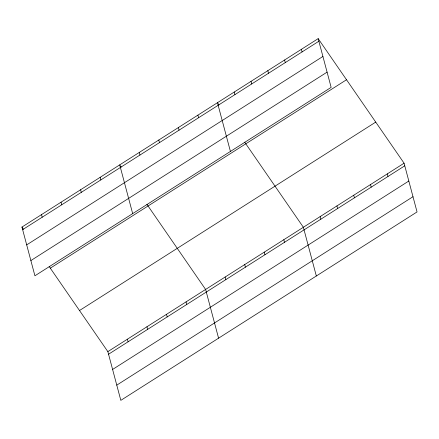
<?xml version="1.0" encoding="UTF-8"?>
<svg xmlns="http://www.w3.org/2000/svg" width="439" height="439" viewBox="0 0 439 439"><rect width="100%" height="100%" fill="white"/><g stroke="black" fill="none" stroke-linecap="round" stroke-linejoin="round"><path stroke-width="0.66" d="M318.176 38.643L331.143 87.372L34.917 275.791L21.95 227.062L318.176 38.643L404.083 163.209L417.05 211.938L120.824 400.357L107.857 351.628L49.168 266.528M22.641 229.657L318.868 41.239M26.691 244.885L322.917 56.461M30.867 260.568L327.088 72.144M50.298 268.169L346.525 79.75M79.508 310.521L375.735 122.102M107.857 351.628L404.083 163.209M108.548 354.224L404.774 165.805M112.598 369.451L408.824 181.027M116.774 385.135L413 196.71M218.973 104.899L217.459 102.704L230.426 151.433M244.677 142.17L303.365 227.27L316.332 275.999M121.219 167.078L119.704 164.883L132.671 213.612M146.922 204.349L205.611 289.449L218.578 338.178M21.95 227.062L23.465 229.257M387.297 173.882L387.988 176.478M370.511 184.561L371.202 187.157M353.724 195.24L354.416 197.835M301.39 49.322L302.081 51.912M336.938 205.918L337.629 208.514M284.604 59.995L285.295 62.59M320.152 216.592L320.843 219.187M267.817 70.674L268.509 73.269M251.031 81.352L251.723 83.948M283.819 239.705L284.505 242.301M234.245 92.025L234.936 94.621M264.267 252.145L264.958 254.741M244.715 264.58L245.406 267.175M197.907 115.139L198.598 117.734M225.163 277.014L225.855 279.61M178.355 127.579L179.046 130.174M158.808 140.014L159.494 142.609M186.065 301.889L186.751 304.479M139.256 152.448L139.948 155.044M166.513 314.324L167.204 316.92M146.961 326.759L147.652 329.354M100.152 177.323L100.844 179.919M127.409 339.193L128.1 341.789M80.6 189.758L81.292 192.353M61.054 202.192L61.74 204.788M41.502 214.627L42.193 217.223"/></g></svg>
